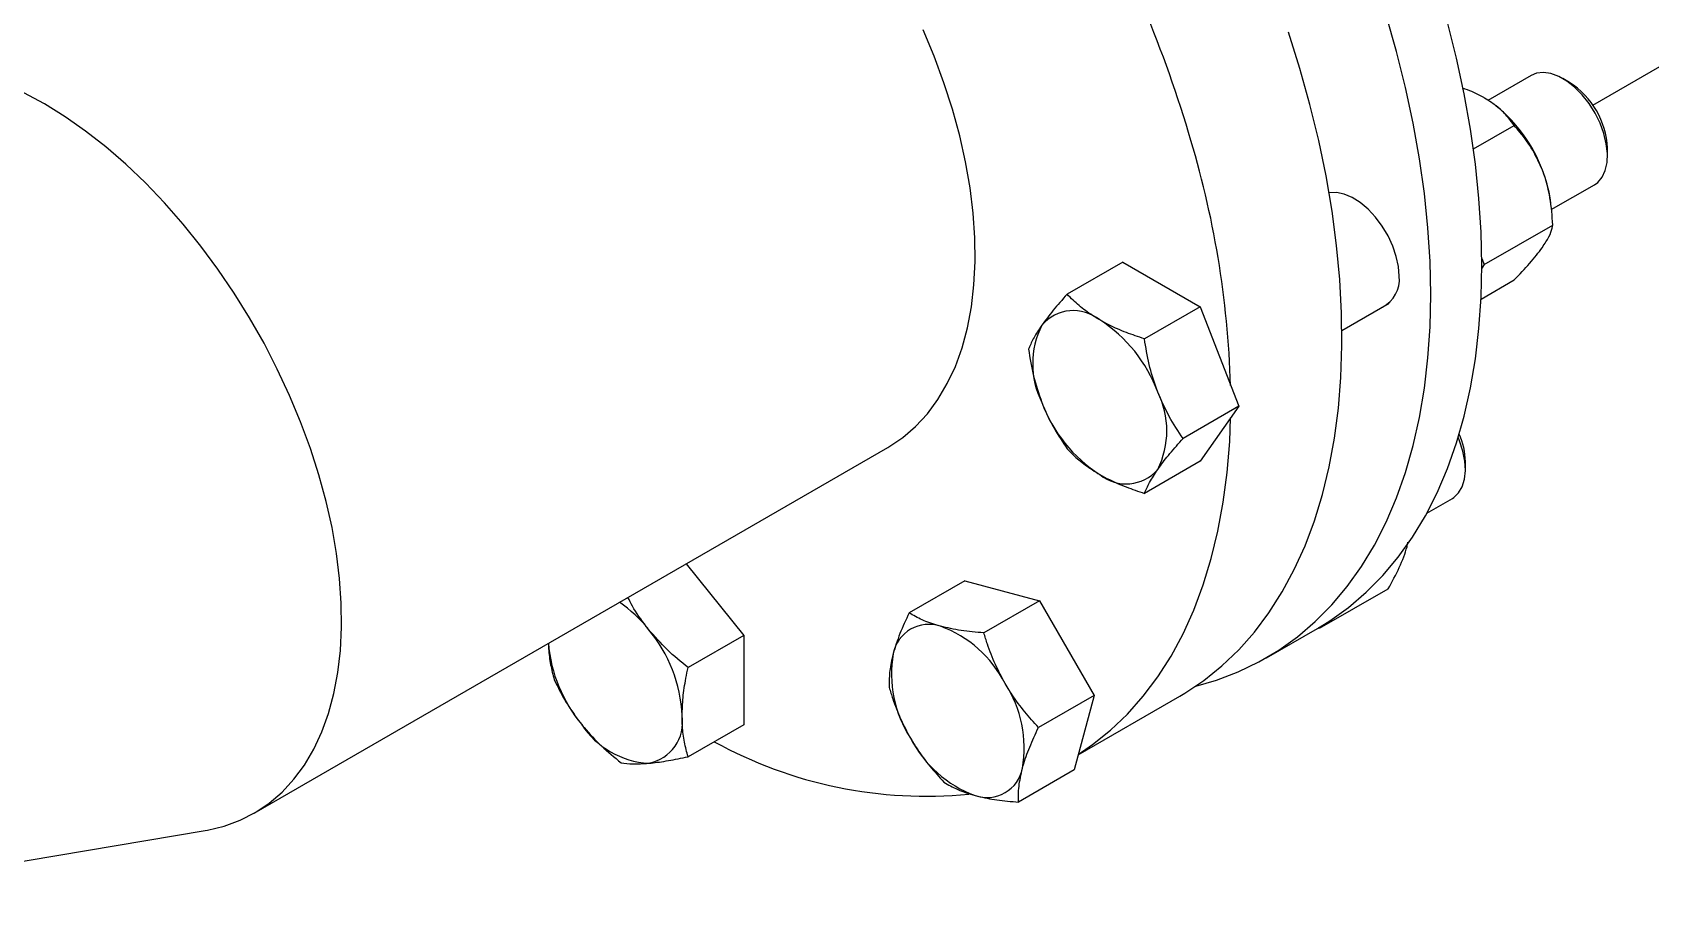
# Model space of a CAD drawing. Header units: inches. Extents: x 0.9 to 37.1, y -8.4 to 11.7.
# Drawn here: x 14.102 to 14.2188, y 3.7652 to 3.8274 of the extents above; entities that cross this region are included whole.
import ezdxf

# ---------------------------------------------------------------- set-up
doc = ezdxf.new("R2010")
doc.units = ezdxf.units.IN
doc.header["$MEASUREMENT"] = 0

msp = doc.modelspace()

# ---------------------------------------------------------------- linework, layer by layer
at = {"color": 7, "linetype": 'Continuous', "lineweight": 25}
for p, q in [((14.21460999342038, 3.822181223113514), (14.23268678930048, 3.832616735248975)), ((14.2101643893185, 3.824323905471455), (14.20703741555583, 3.82251874194225)), ((14.21293053529393, 3.823816656621602), (14.21244337371785, 3.824097980444482)), ((14.20763621481323, 3.82211633407431), (14.20758390885154, 3.822157296585104)), ((14.20599383714824, 3.819012912702761), (14.20893345881245, 3.82070992016769)), ((14.21566534181364, 3.818516763265697), (14.21566534181364, 3.81907931948025)), ((14.21160774215814, 3.814632806127269), (14.21472131062609, 3.816430230944548)), ((14.21158403768093, 3.815071367683786), (14.2115453085988, 3.815344851321884)), ((14.20676972514783, 3.810660212568275), (14.21172315546395, 3.813519767022446)), ((14.20659456252137, 3.81111167603075), (14.20676972514783, 3.810660212568275)), ((14.18067761153776, 3.810839997130883), (14.1766602989467, 3.808520851936456)), ((14.18067761153776, 3.810839997130883), (14.18625700484077, 3.807619081936165)), ((14.20676972514783, 3.810660212568275), (14.20659634146922, 3.810413518693237)), ((14.20653938777769, 3.808168461281693), (14.20893345881245, 3.809550529071918)), ((14.18625700484077, 3.807619081936165), (14.18223969224971, 3.805299936741738)), ((14.18625700484077, 3.807619081936165), (14.18904670149227, 3.800428928790921)), ((14.19650266193255, 3.805912828922967), (14.19991205860723, 3.807881031728884)), ((14.18904670149227, 3.800428928790921), (14.18502938890121, 3.798109783596494)), ((14.18904670149227, 3.800428928790921), (14.18625700484077, 3.796459690840393)), ((14.11797358089837, 3.771054983985733), (14.16371339085431, 3.797460014226424)), ((14.18625700484077, 3.796459690840393), (14.18223969224971, 3.794140545645966)), ((14.20541787086951, 3.795864144616488), (14.20541787086951, 3.796426700831041)), ((14.20262058737481, 3.792707752511022), (14.20447383968196, 3.793777612295338)), ((14.20120804304802, 3.79032164500941), (14.20125729663425, 3.790607112313435)), ((14.1491514570137, 3.789053588756039), (14.15331215024991, 3.783877725925162)), ((14.16927461040568, 3.787830558649707), (14.16525729781462, 3.785511413455279)), ((14.16927461040568, 3.787830558649707), (14.17466389049207, 3.786386932868975)), ((14.17466389049207, 3.786386932868975), (14.17064657790101, 3.784067787674548)), ((14.17466389049207, 3.786386932868975), (14.17860911733154, 3.779553599555697)), ((14.19488808774016, 3.784395175800505), (14.19984151805629, 3.787254730254675)), ((14.19104608398046, 3.782267244738356), (14.19472893179914, 3.784393307529561)), ((14.19488808774016, 3.784395175800505), (14.19478145451322, 3.784423739629629)), ((14.19491707182849, 3.784503354470197), (14.19488808774016, 3.784395175800505)), ((14.15331215024991, 3.783877725925162), (14.14929483765885, 3.781558580730735)), ((14.15331215024991, 3.783877725925162), (14.15331215024991, 3.777434848472025)), ((14.17860911733154, 3.779553599555697), (14.17459180474048, 3.77723445436127)), ((14.17860911733154, 3.779553599555697), (14.1771650640846, 3.77416389202315)), ((14.17746074916562, 3.775267491292645), (14.1847885636943, 3.779497748576495)), ((14.15331215024991, 3.777434848472025), (14.14929483765885, 3.775115703277598)), ((14.1771650640846, 3.77416389202315), (14.17314775149354, 3.771844746828723)), ((14.08707272219869, 3.765161027728125), (14.11443906128557, 3.769797151842094))]:
    msp.add_line(p, q, dxfattribs=at)
at = {"color": 7, "linetype": 'Continuous', "lineweight": 25, "flags": 128}
for points in [[(14.20291390462397, 3.808497936775661), (14.20286273706127, 3.810877953826437), (14.2027093636269, 3.813311035557986), (14.20245417175545, 3.815791035794692), (14.20209780608374, 3.818311689840722), (14.20164116682238, 3.820866630305193), (14.20108540748179, 3.823449403186756), (14.20043193195828, 3.826053484176955), (14.19968239098775, 3.828672295141209)], [(14.16838492407984, 3.82187749164299), (14.16776867956404, 3.823796330385596), (14.16706051691611, 3.825715412691181), (14.16626381085355, 3.827625593258617)], [(14.19346072013101, 3.824825946776817), (14.19263808432123, 3.827439324301064)], [(14.20659675244265, 3.810623999566865), (14.20654558487995, 3.813004016617642), (14.20639221144558, 3.815437098349191), (14.20613701957413, 3.817917098585897), (14.20578065390242, 3.820437752631927), (14.20532401464106, 3.822992693096399), (14.20476825530047, 3.825575465977961), (14.20411477977696, 3.828179546968161)], [(14.1847885636943, 3.779497748576495), (14.18514683686984, 3.77970988283519), (14.18652422307143, 3.780631020293352), (14.18782456324962, 3.781674992909765), (14.18904451944981, 3.782839120821697), (14.19018096006194, 3.784120415729493), (14.19123096785926, 3.785515588567503), (14.19219184748681, 3.78702105794706), (14.19306113238036, 3.788632959349859), (14.19383659109807, 3.790347155048116), (14.19451623304852, 3.79215924472606), (14.19509831360058, 3.794064576775477), (14.19558133856182, 3.796058260236321), (14.19596406801408, 3.798135177351743), (14.19624551949636, 3.800289996705295), (14.19642497052674, 3.802517186906601), (14.19650196045699, 3.804811030790357), (14.19647629165507, 3.807165640092211), (14.19634803001243, 3.809574970563856), (14.19611750477485, 3.812032837488527), (14.19578530769733, 3.814532931557078), (14.19535229152499, 3.817068835063891), (14.19481956780414, 3.819634038381035), (14.19418850402893, 3.822221956668387), (14.19346072013101, 3.824825946776817)], [(14.21472131062609, 3.816430230944548), (14.21496229554585, 3.816602483860108), (14.21528056188923, 3.81697552498487), (14.21550762183671, 3.817457894507623), (14.21563617749477, 3.818034088675009), (14.21566209697878, 3.818685588132396), (14.2155845472152, 3.819391453151168), (14.21540602071723, 3.820128996648832), (14.21513225547341, 3.820874513370523), (14.21477205052394, 3.821604041795391), (14.21433698315227, 3.822294134279603), (14.21384103678169, 3.822922610682906), (14.21330015153663, 3.823469271256587), (14.2127317119139, 3.823916545880013), (14.21215398803069, 3.824250058778768), (14.21158554840796, 3.824459090573872), (14.21104466316289, 3.824536922811438), (14.21054871679232, 3.824481053899309), (14.2101643893185, 3.824323905471455)], [(14.12264511412391, 3.795472461402301), (14.1220288696081, 3.797391300144906), (14.12132070696017, 3.799310382450492), (14.12052400089761, 3.801220563017926), (14.11964254808764, 3.803112738966916), (14.11868054905431, 3.804977893217369), (14.1176425881611, 3.806807137459897), (14.11653361176435, 3.808591754512651), (14.11535890464161, 3.810323239862663), (14.1141240648073, 3.81199334219373), (14.11283497683555, 3.813594102707679), (14.11149778381762, 3.815117893051681), (14.11011885808716, 3.816557451670818), (14.10870477085326, 3.817905918412696), (14.10726226088556, 3.819156867219202), (14.10579820240095, 3.820304336749595), (14.10431957230487, 3.821342858789008), (14.10283341694307, 3.822267484306981), (14.10134681852265, 3.823073807041852)], [(14.16371339085431, 3.797460014226424), (14.163780228891, 3.797498939038284), (14.16479026479187, 3.79817651855708), (14.16572257606335, 3.798976431709417), (14.16657271981767, 3.799894866544848), (14.16733664473268, 3.800927446303128), (14.16801071035828, 3.802069250271472), (14.16859170446479, 3.803314837234), (14.16907685835071, 3.804658271401596), (14.16946386003684, 3.806093150698656), (14.1697508652839, 3.807612637271888), (14.16993650638119, 3.809209490075801), (14.17001989866433, 3.810876099379582), (14.17000064473114, 3.812604523030928), (14.16987883633535, 3.81438652430402), (14.16965505394946, 3.816213611151274), (14.16933036399843, 3.818077076671811), (14.16890631377776, 3.819968040603809), (14.16838492407984, 3.82187749164299)], [(14.20063053897638, 3.809816095706208), (14.20057845628236, 3.810514407784779), (14.20042388218092, 3.811250408937118), (14.20017178481087, 3.812000443480605), (14.19983026678912, 3.812740404687884), (14.19941030478588, 3.813446509596909), (14.19892539672548, 3.814096063414918), (14.19839112795198, 3.814668188947747), (14.19782467030333, 3.815144497610025), (14.19724423019446, 3.815509680449438), (14.19666846344806, 3.815752000189052), (14.19611587568109, 3.815863668473057), (14.19560422751906, 3.815841096190922), (14.19557474295605, 3.815835374208273)], [(14.19472893179914, 3.784393307529561), (14.1956169121504, 3.784938739228763), (14.19697298356119, 3.785909768491554), (14.19825103032201, 3.787002304857338), (14.19944782397583, 3.788213588484436), (14.20056034131801, 3.789540559565284), (14.2015857720332, 3.790979866055762), (14.20252152579441, 3.792527872142765), (14.20336523880643, 3.794180667428567), (14.20411477977696, 3.795934076808832), (14.20476825530047, 3.797783671019293), (14.20532401464106, 3.799724777824451), (14.20578065390242, 3.801752493820051), (14.20613701957413, 3.803861696819507), (14.20639221144558, 3.80604705879299), (14.20654558487995, 3.80830305932649), (14.20659675244265, 3.810623999566865)], [(14.18594675069881, 3.780223504098581), (14.18743289083001, 3.780651589235137), (14.18900173822035, 3.781244637703988), (14.19050339382505, 3.781965607181953), (14.19193406433172, 3.782812676437558), (14.19329013574251, 3.783783705700348), (14.19456818250333, 3.784876242066133), (14.19576497615715, 3.786087525693232), (14.19687749349934, 3.787414496774078), (14.19790292421452, 3.788853803264558), (14.19883867797573, 3.79040180935156), (14.19968239098775, 3.792054604637362), (14.20043193195828, 3.793808014017627), (14.20108540748179, 3.795657608228088), (14.20164116682238, 3.797598715033247), (14.20209780608374, 3.799626431028846), (14.20245417175545, 3.801735634028303), (14.2027093636269, 3.803920996001785), (14.20286273706127, 3.806176996535285), (14.20291390462397, 3.808497936775661)], [(14.17746741531606, 3.775292371677962), (14.17849445487464, 3.775995533782449), (14.17979479505282, 3.777039506398863), (14.18101475125302, 3.778203634310794), (14.18215119186515, 3.779484929218591), (14.18320119966247, 3.7808801020566), (14.18416207929002, 3.782385571436157), (14.18503136418357, 3.783997472838956), (14.18580682290128, 3.785711668537213), (14.18648646485173, 3.787523758215158), (14.18706854540379, 3.789429090264574), (14.18755157036503, 3.791422773725419), (14.18793429981729, 3.79349969084084), (14.18821575129957, 3.795654510194393), (14.18839520232995, 3.797881700395699), (14.18846260376613, 3.799597862495537)], [(14.20447383968196, 3.793777612295338), (14.20457396147551, 3.793840729228744), (14.20492394085205, 3.794169478795451), (14.2051862220065, 3.794612488047529), (14.20535237500675, 3.795155518303111), (14.20541705955867, 3.795781116122973), (14.20537819664753, 3.796469174278443), (14.20523703535927, 3.797197578014267), (14.20499811273384, 3.797942915835045), (14.20489641698632, 3.79819468325681)], [(14.11443906128557, 3.769797151842094), (14.11459380895218, 3.76982445744109), (14.11580677382512, 3.770118068197516), (14.11695747168586, 3.770541891887315), (14.11804041893507, 3.771093908797594), (14.11905045483593, 3.77177148831639), (14.11998276610741, 3.772571401468728), (14.12083290986173, 3.773489836304158), (14.12159683477675, 3.774522416062437), (14.12227090040235, 3.775664220030783), (14.12285189450886, 3.77690980699331), (14.12333704839477, 3.778253241160906), (14.1237240500809, 3.779688120457966), (14.12401105532796, 3.781207607031199), (14.12419669642525, 3.782804459835112), (14.1242800887084, 3.784471069138892), (14.1242608347752, 3.786199492790238), (14.12413902637941, 3.78798149406333), (14.12391524399352, 3.789808580910584), (14.1235905540425, 3.791672046431121), (14.12316650382182, 3.793563010363119), (14.12264511412391, 3.795472461402301)]]:
    msp.add_lwpolyline(points, dxfattribs=at)
at = {"color": 7, "linetype": 'Continuous', "lineweight": 25}
for centre, radius, start, end in [((14.0960036970113, 3.793260720133981), 0.09339402993030886, 16.75892421390183, 29.27786080014075), ((14.20972665027453, 3.818809039498911), 0.005944838809002716, 2.605830479946299, 57.38879298734854), ((14.20075163169792, 3.813637262633709), 0.01092209399183474, 20.63808187927653, 50.92512366538071), ((14.11904494254648, 3.799786466022468), 0.06945088353300877, 1.772274511882187, 17.08501120261294), ((14.20197272261184, 3.813933934445978), 0.009676005834464891, 8.384537238362224, 21.54266042242579), ((14.19845090323583, 3.809565662229216), 0.002193975589629298, 296.333151671805, 6.554368504728692), ((14.18041393910197, 3.803497246529902), 0.006238611718790957, 153.436429510451, 206.5635704895571), ((14.17711747849349, 3.804334457829471), 0.003004596040079654, 50.75183192256462, 139.4672041396149), ((14.17336217926861, 3.797829726169063), 0.01048756709250089, 20.22711378560404, 57.36202941091756), ((14.18467467677999, 3.804333394098665), 0.01048756709250358, 200.2271137856097, 237.3620294109154), ((14.17762291694664, 3.798665873737825), 0.006238611718786587, 333.4364295104245, 26.563570489569), ((14.2002385411986, 3.796307366390785), 0.005180704252191581, 1.319890930040697, 24.14266676213832), ((14.18091937755511, 3.797828662438253), 0.003004596040078278, 230.751831922544, 319.4672041396359), ((14.1392818883047, 3.778694934284641), 0.009106425668619073, 38.1074601034384, 56.31080684156696), ((14.1383859509078, 3.777605031794621), 0.01048844500676962, 2.639287361232333, 39.77207237905746), ((14.16667188607054, 3.782064961761984), 0.002616873407543637, 71.08071345271149, 168.9300383020169), ((14.16454854695423, 3.776487894226058), 0.008583448034916731, 27.12956320629388, 69.74327230623797), ((14.14982147275523, 3.784231935668206), 0.01065225133461699, 184.9442914682402, 219.6139509555199), ((14.17256481762167, 3.781115087318032), 0.008584854303464071, 170.2602057456953, 212.8691095645552), ((14.16497709653867, 3.775742795651274), 0.008584854303465235, 350.2602057457035, 32.8691095645496), ((14.14682043681089, 3.780876562055322), 0.006237189661671251, 213.4349146448845, 266.5704618878132), ((14.1458972761748, 3.777604860705932), 0.003005086801817571, 280.5467778285571, 9.251879178729803), ((14.16641813031929, 3.803721295628707), 0.03144986260806326, 241.0292265332751, 275.7197795446394), ((14.17299336720613, 3.780369988743251), 0.00858344803492066, 207.129563206309, 249.7432723062303), ((14.17087002808981, 3.774792921207322), 0.002616873407543978, 251.0807134527215, 348.9300383020405)]:
    msp.add_arc(centre, radius, start, end, dxfattribs=at)
for points, knots in [([(14.20678826052922, 3.82269243875351), (14.20672383140356, 3.822728655169983), (14.20630092551899, 3.822966375851251), (14.20578070892729, 3.823219418595994), (14.20526824124928, 3.823376760135976), (14.20519796076773, 3.823398338158695)], [0, 0, 0, 0, 0.1342604706880792, 0.8812713588944072, 1, 1, 1, 1]), ([(14.20893345881245, 3.82070992016769), (14.20879301975049, 3.820901548802189), (14.20846075419987, 3.821354924044572), (14.20779071612559, 3.822043291696668), (14.20712522499553, 3.822474235082089), (14.20678826052922, 3.82269243875351)], [0, 0, 0, 0, 0.2654708005954885, 0.6280788300799586, 1, 1, 1, 1]), ([(14.21097280550647, 3.817486904583529), (14.21075318391839, 3.8179756818639), (14.21030600437993, 3.818970899139937), (14.20955484335765, 3.81999550732051), (14.2090737718499, 3.820548600679846), (14.20893345881245, 3.82070992016769)], [0, 0, 0, 0, 0.4060446745436757, 0.8267623950146933, 0.9999999999999999, 0.9999999999999999, 0.9999999999999999, 0.9999999999999999]), ([(14.21172315546395, 3.813519767022446), (14.21167557763082, 3.814176274921395), (14.2115786889293, 3.815513204194682), (14.2112257446144, 3.81683114403455), (14.2109794766535, 3.817469609215198), (14.21097280550647, 3.817486904583529)], [0, 0, 0, 0, 0.4841952181635692, 0.9860273763411994, 0.9999999999999999, 0.9999999999999999, 0.9999999999999999, 0.9999999999999999]), ([(14.21097280550647, 3.811907209035643), (14.21114343674235, 3.812170698156134), (14.21149086523505, 3.81270719797986), (14.21166419891083, 3.813198106731353), (14.21170984265611, 3.813447133847352), (14.21172315546395, 3.813519767022446)], [0, 0, 0, 0, 0.4060446745436607, 0.8267623950146868, 1, 1, 1, 1]), ([(14.20893345881245, 3.809550529071918), (14.20931950542336, 3.809956710907668), (14.21010566049597, 3.810783869860908), (14.21071743427524, 3.811544889799387), (14.21096607021336, 3.811897653040464), (14.21097280550647, 3.811907209035643)], [0, 0, 0, 0, 0.484195218163557, 0.9860273763411973, 1, 1, 1, 1]), ([(14.1766602989467, 3.808520851936456), (14.17631314716622, 3.808128907329795), (14.17561247868157, 3.807337831929754), (14.17509498191802, 3.806639454881854), (14.17483388304705, 3.806287094303844)], [0, 0, 0, 0, 0.4954579634770019, 1, 1, 1, 1]), ([(14.1790184280243, 3.806661255681749), (14.17866521301442, 3.806881862335451), (14.17795350189638, 3.807326374045767), (14.17720592915438, 3.807968175414457), (14.1768025357828, 3.808376778241913), (14.1766602989467, 3.808520851936456)], [0, 0, 0, 0, 0.3894480145147123, 0.7847188654868341, 1, 1, 1, 1]), ([(14.17483388304705, 3.806287094303844), (14.17480132876926, 3.806240339512313), (14.1745548500527, 3.805886344222205), (14.17417703519198, 3.805269081375027), (14.17397336866239, 3.804792226263303), (14.1738706022952, 3.804551613985929)], [0, 0, 0, 0, 0.07010571820325269, 0.5307925293049147, 1, 1, 1, 1]), ([(14.18223969224971, 3.805299936741738), (14.18180040618523, 3.805447390677484), (14.18091768211394, 3.805743692219956), (14.17984479492193, 3.806207036347209), (14.17924586716243, 3.806536241896392), (14.1790184280243, 3.806661255681749)], [0, 0, 0, 0, 0.3805934879738794, 0.7647841813874735, 1, 1, 1, 1]), ([(14.18320297300155, 3.801455721511767), (14.18317041872377, 3.801541253097657), (14.18292394000721, 3.80218883974213), (14.18254612514649, 3.803459979271737), (14.1823424586169, 3.804682882414454), (14.18223969224971, 3.805299936741738)], [0, 0, 0, 0, 0.07010571820325161, 0.530792529304914, 1, 1, 1, 1]), ([(14.1738706022952, 3.804551613985929), (14.1739765095151, 3.803898123985495), (14.17419026573201, 3.802579162441617), (14.17461804860508, 3.801335087075013), (14.17483388304705, 3.800707398755958)], [0, 0, 0, 0, 0.4954579634770147, 1, 1, 1, 1]), ([(14.17483388304705, 3.800707398755958), (14.17486746837508, 3.800622462382705), (14.17512175349861, 3.799979382281053), (14.17568808868013, 3.798817073216128), (14.17633425524091, 3.79784961990401), (14.1766602989467, 3.797361460840684)], [0, 0, 0, 0, 0.07010571820325162, 0.5307925293049152, 1, 1, 1, 1]), ([(14.18502938890121, 3.798109783596494), (14.18468223712073, 3.798624006076502), (14.18398156863608, 3.799661879151346), (14.18346407187253, 3.800854163791374), (14.18320297300155, 3.801455721511767)], [0, 0, 0, 0, 0.4954579634770138, 1, 1, 1, 1]), ([(14.18320297300155, 3.795876025963882), (14.18323655832959, 3.795923375968049), (14.18349084345312, 3.796281877800981), (14.18405717863464, 3.797007971112839), (14.18470334519542, 3.797740276055162), (14.18502938890121, 3.798109783596494)], [0, 0, 0, 0, 0.07010571820325412, 0.5307925293049168, 1, 1, 1, 1]), ([(14.1766602989467, 3.797361460840684), (14.17680253668954, 3.797217386837495), (14.17720231005984, 3.796812452474233), (14.17794906957729, 3.79617041695921), (14.17866042191105, 3.795725686483408), (14.1790184280243, 3.795501864585977)], [0, 0, 0, 0, 0.2152816572951599, 0.6050705810156067, 0.9999999999999999, 0.9999999999999999, 0.9999999999999999, 0.9999999999999999]), ([(14.18223969224971, 3.794140545645966), (14.18234559946961, 3.794393222732203), (14.18255935568652, 3.794903209663209), (14.18298713855959, 3.795549795984533), (14.18320297300155, 3.795876025963882)], [0, 0, 0, 0, 0.4954579634770041, 1, 1, 1, 1]), ([(14.1790184280243, 3.795501864585977), (14.17924586510162, 3.795376849615321), (14.17984097945086, 3.795049734072943), (14.18091325493421, 3.794585990391459), (14.18179589955971, 3.794289580296557), (14.18223969224971, 3.794140545645966)], [0, 0, 0, 0, 0.235215399999334, 0.6154671935981663, 1, 1, 1, 1]), ([(14.19984151805629, 3.787254730254675), (14.20012298270971, 3.7877713094579), (14.20069616444167, 3.788823284399662), (14.20107526658977, 3.789829913965134), (14.20120454113295, 3.790308675840185), (14.20120804304802, 3.79032164500941)], [0, 0, 0, 0, 0.484195218163561, 0.9860273763411836, 1, 1, 1, 1]), ([(14.1464473219159, 3.784314858627702), (14.14639062538525, 3.784386429960939), (14.14596135804904, 3.78492831912446), (14.14542650956841, 3.785694261878953), (14.1450600920886, 3.786419975847704), (14.14495386309675, 3.786630369367456)], [0, 0, 0, 0, 0.09752069940004572, 0.7383600085812861, 1, 1, 1, 1]), ([(14.16525729781462, 3.785511413455279), (14.16501941523648, 3.785004123596194), (14.16453928857452, 3.783980242870723), (14.16424977525638, 3.783041205073992), (14.16410370361724, 3.782567421031659)], [0, 0, 0, 0, 0.4954579634769991, 1, 1, 1, 1]), ([(14.16752037028391, 3.784540461907565), (14.16745699985563, 3.784557872636208), (14.1669772023331, 3.784689694760424), (14.16615948358382, 3.784988401668906), (14.16555985786939, 3.78533601446304), (14.16525729781462, 3.785511413455279)], [0, 0, 0, 0, 0.07010571820323219, 0.5307925293048946, 1, 1, 1, 1]), ([(14.14929483765885, 3.781558580730735), (14.14878185477482, 3.781977039831483), (14.14774648361955, 3.782821630354988), (14.14688299049532, 3.783814110615735), (14.1464473219159, 3.784314858627702)], [0, 0, 0, 0, 0.4954579634769966, 1, 1, 1, 1]), ([(14.17064657790101, 3.784067787674548), (14.17008833423142, 3.784115379500996), (14.16896161166212, 3.784211435735743), (14.1680036847028, 3.784430124322593), (14.16752037028391, 3.784540461907565)], [0, 0, 0, 0, 0.4954579634769802, 1, 1, 1, 1]), ([(14.17218762374684, 3.78040198236056), (14.17194209947381, 3.780860645526671), (14.17144737996877, 3.781784829566482), (14.17097209918328, 3.783028547826253), (14.17073143595436, 3.783796874910027), (14.17064657790101, 3.784067787674548)], [0, 0, 0, 0, 0.3894480145147205, 0.784718865486819, 1, 1, 1, 1]), ([(14.1392117570954, 3.783315522131384), (14.13921526355028, 3.783180780529868), (14.13922939223654, 3.782637861291324), (14.13935521972995, 3.78174673781011), (14.13953876076428, 3.781046547110311), (14.13963104498264, 3.780694492041721)], [0, 0, 0, 0, 0.1409884784628961, 0.5680900071629658, 1, 1, 1, 1]), ([(14.16410370361724, 3.782567421031659), (14.16408710095275, 3.782503827617515), (14.16396139693732, 3.782022341798598), (14.16381129308536, 3.781164705788421), (14.163812590112, 3.780471489866641), (14.16381324456768, 3.780121705922733)], [0, 0, 0, 0, 0.0701057182032424, 0.5307925293049108, 1, 1, 1, 1]), ([(14.13963104498264, 3.780694492041721), (14.1399027833061, 3.780136765420548), (14.14045124219362, 3.779011086428009), (14.14122502142737, 3.777966815440685), (14.14161542557779, 3.777439936830058)], [0, 0, 0, 0, 0.4954579634769979, 1, 1, 1, 1]), ([(14.14886327008495, 3.778088003346819), (14.14887773424937, 3.778520935670799), (14.14890687883934, 3.77939327331137), (14.14908896898818, 3.780571932109659), (14.1492411710767, 3.781301377635621), (14.14929483765885, 3.781558580730735)], [0, 0, 0, 0, 0.3894480145147177, 0.7847188654868438, 1, 1, 1, 1]), ([(14.16381324456768, 3.780121705922733), (14.16389810331668, 3.779850792382948), (14.1641366072989, 3.779089362844629), (14.16461113455547, 3.777845542399118), (14.16510549232245, 3.776921133064307), (14.16535429041351, 3.776455900608745)], [0, 0, 0, 0, 0.2152816572951781, 0.6050705810156126, 1, 1, 1, 1]), ([(14.17459180474048, 3.77723445436127), (14.1742542568122, 3.777606806246366), (14.17357597059827, 3.778355029325923), (14.17277774544678, 3.779425529550053), (14.1723500416404, 3.780133235407754), (14.17218762374684, 3.78040198236056)], [0, 0, 0, 0, 0.3805934879738528, 0.7647841813874877, 1, 1, 1, 1]), ([(14.14161542557779, 3.777439936830058), (14.14167321968175, 3.777368980428842), (14.14211079709205, 3.776831747109835), (14.14302271517402, 3.775869003661081), (14.14397994223484, 3.775081180128909), (14.14446294132074, 3.774683658933092)], [0, 0, 0, 0, 0.07010571820322897, 0.5307925293049095, 1, 1, 1, 1]), ([(14.14929483765885, 3.775115703277598), (14.1492029073188, 3.775463746591711), (14.14901817775277, 3.776163122775176), (14.14888304542458, 3.777167997247173), (14.14886871280805, 3.77783479209771), (14.14886327008495, 3.778088003346819)], [0, 0, 0, 0, 0.3805934879738661, 0.7647841813874847, 1, 1, 1, 1]), ([(14.1734382105431, 3.774290461937648), (14.17345584425785, 3.774354650564428), (14.17358935468025, 3.774840642926168), (14.17392797885302, 3.775807109401024), (14.17436918185756, 3.776755775153404), (14.17459180474048, 3.77723445436127)], [0, 0, 0, 0, 0.07010571820324345, 0.5307925293049224, 1, 1, 1, 1]), ([(14.16535429041351, 3.776455900608745), (14.16551670624738, 3.776187152473094), (14.16594168529836, 3.77548394315587), (14.16673928696476, 3.774413017345015), (14.16741747782983, 3.773664650558401), (14.16775847140714, 3.773288372609454)], [0, 0, 0, 0, 0.2352153999993324, 0.6154671935981831, 1, 1, 1, 1]), ([(14.14446294132074, 3.774683658933092), (14.14473467964421, 3.774649108123339), (14.14528313853173, 3.774579373025108), (14.14605691776548, 3.774626676072256), (14.1464473219159, 3.774650542447997)], [0, 0, 0, 0, 0.4954579634769981, 0.9999999999999999, 0.9999999999999999, 0.9999999999999999, 0.9999999999999999]), ([(14.1464473219159, 3.774650542447997), (14.14650511601985, 3.774655961622394), (14.14694269343016, 3.774696991902935), (14.14785461151212, 3.774824518074756), (14.14881183857295, 3.775018050428343), (14.14929483765885, 3.775115703277598)], [0, 0, 0, 0, 0.0701057182032286, 0.5307925293049082, 1, 1, 1, 1]), ([(14.17314775149354, 3.771844746828723), (14.17314438951111, 3.772212769167384), (14.17313760390531, 3.77295556142382), (14.17333740333298, 3.773842808493974), (14.1734382105431, 3.774290461937648)], [0, 0, 0, 0, 0.4954579634769983, 1, 1, 1, 1]), ([(14.16775847140714, 3.773288372609454), (14.16807547051616, 3.773101513262582), (14.16871528081772, 3.772724368558801), (14.16958349388655, 3.772453889245374), (14.17002154387644, 3.77231742106174)], [0, 0, 0, 0, 0.4954579634769821, 0.9999999999999999, 0.9999999999999999, 0.9999999999999999, 0.9999999999999999]), ([(14.17002154387644, 3.77231742106174), (14.17008594535496, 3.772300605545735), (14.17057354928447, 3.772173289964341), (14.17157978835456, 3.771983413520538), (14.17262191410017, 3.771891250557005), (14.17314775149354, 3.771844746828723)], [0, 0, 0, 0, 0.0701057182032326, 0.5307925293048961, 0.9999999999999999, 0.9999999999999999, 0.9999999999999999, 0.9999999999999999])]:
    msp.add_open_spline(points, degree=3, knots=knots, dxfattribs=at)

doc.saveas('drawing.dxf')
